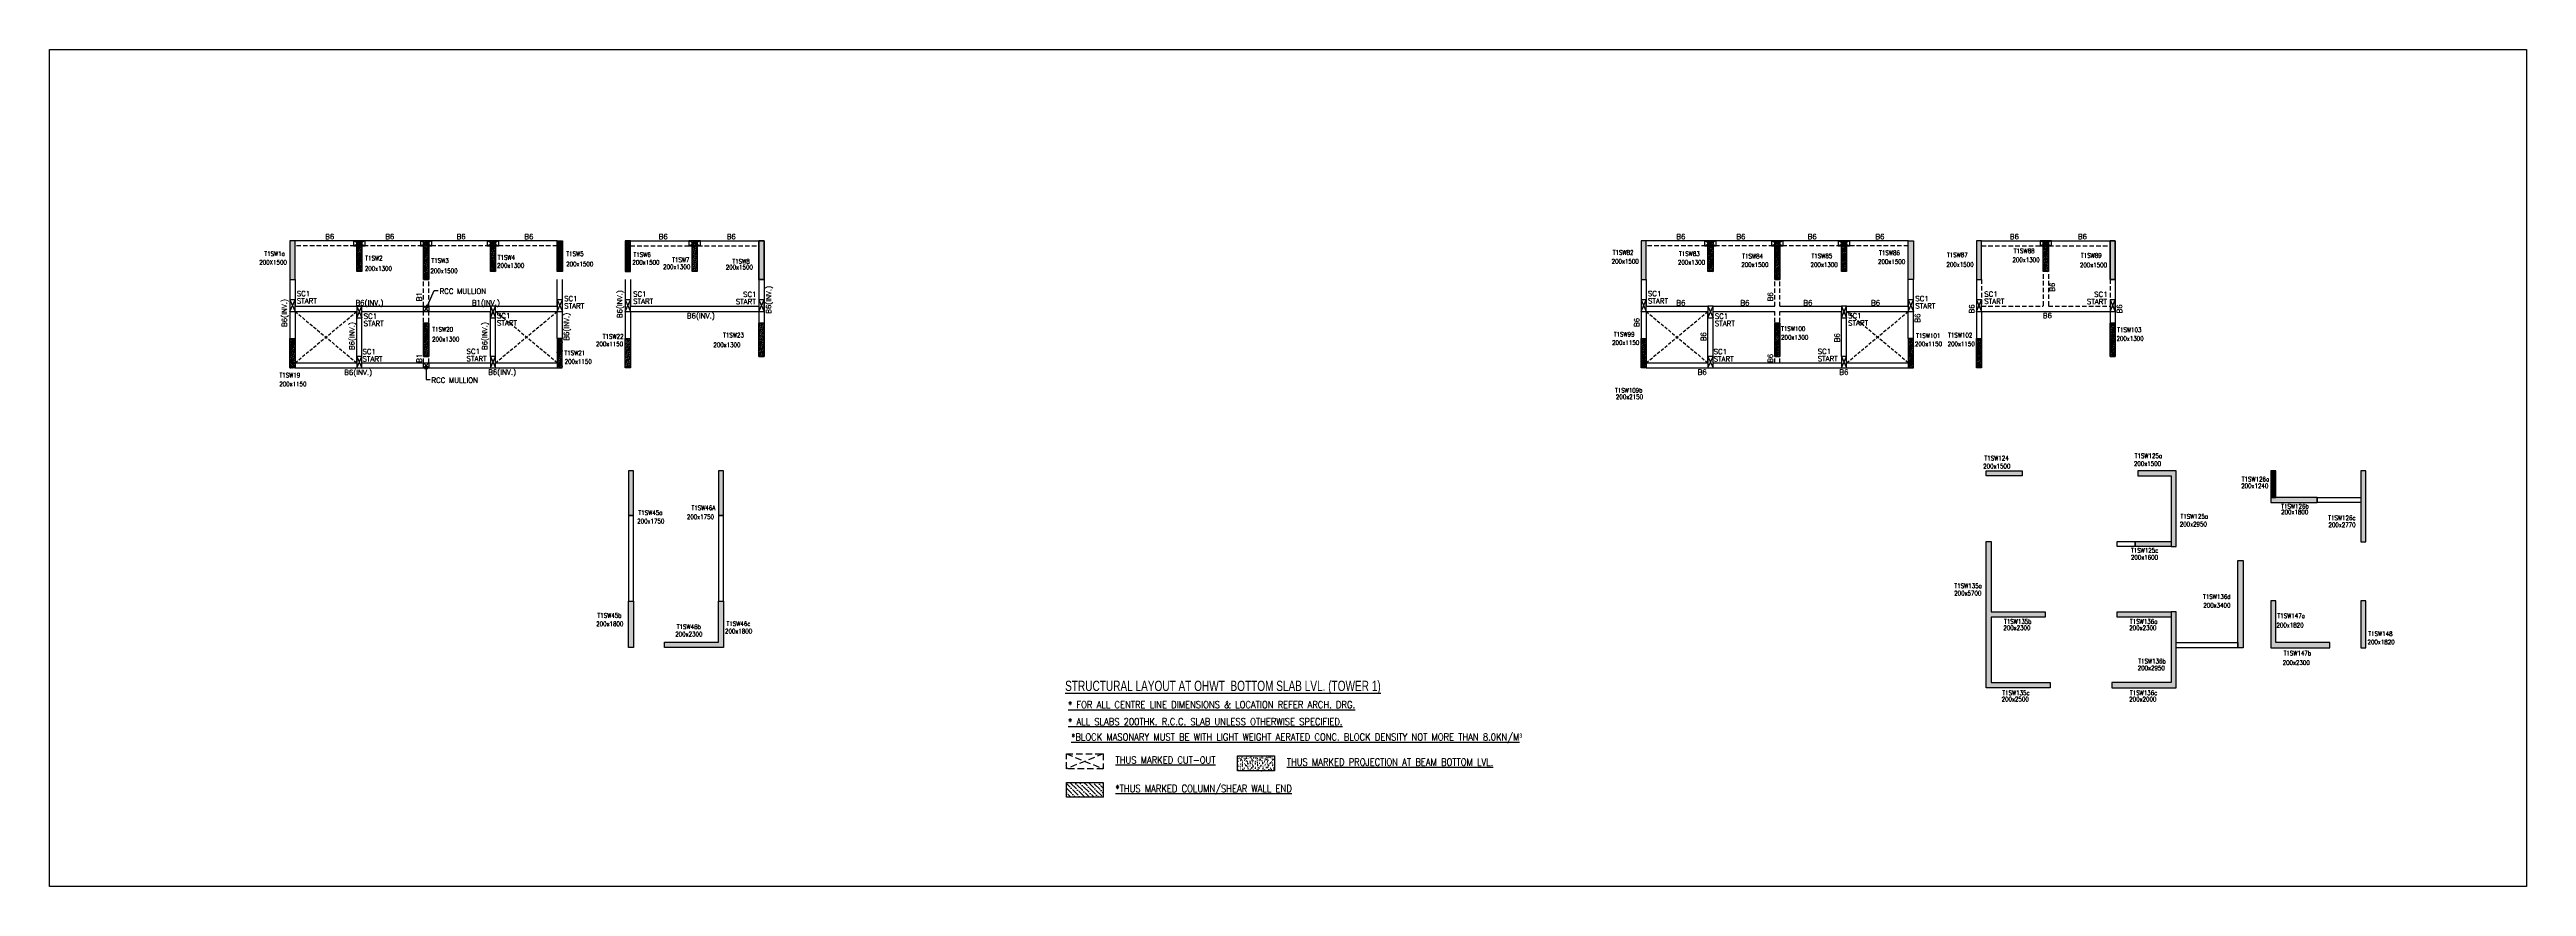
# Model space of a CAD drawing. Header units: millimetres. Extents: x 1078357 to 2594950, y -5122486 to -4636555.
# Drawn here: x 2391501 to 2487883, y -4669580 to -4636994 of the extents above; entities that cross this region are included whole.
import ezdxf

# ---------------------------------------------------------------- set-up
doc = ezdxf.new("R2010")
doc.units = ezdxf.units.MM
doc.header["$PDMODE"] = 35
for name, pattern in [('CENTER', [2, 1.25, -0.25, 0.25, -0.25]), ('CONTINOUS', [0]), ('HIDDEN', [0.375, 0.25, -0.125])]:
    doc.linetypes.add(name, pattern=pattern)
doc.layers.get('0').update_dxf_attribs({"lineweight": 0})
for name, color, linetype, lineweight in [('Boundary', 40, 'Continuous', 30), ('COL. NO.', 30, 'Continuous', 25), ('COL. SIZE', 7, 'Continuous', 25), ('HATCH', 8, 'Continuous', 30), ('Origin', 40, 'Continuous', 30)]:
    doc.layers.add(name, color=color, linetype=linetype, lineweight=lineweight)
for name, color, linetype in [('NON STR. RCC WALL', 6, 'Continuous'), ('S TEXT', 7, 'Continuous'), ('S-BEAM', 3, 'HIDDEN'), ('S-BEAM NO.', 6, 'Continuous'), ('S-COLUM_STOP', 12, 'Continuous'), ('S-COLUMN', 1, 'Continuous'), ('S-CUTOUT', 8, 'HIDDEN'), ('S-LEDDER', 2, 'Continuous'), ('S-LEGEND', 7, 'Continuous'), ('S.STUB COL', 6, 'Continuous')]:
    doc.layers.add(name, color=color, linetype=linetype)
doc.styles.add('Roman', font='romans')
doc.styles.add('ROMANS', font='romans.shx', dxfattribs={"width": 0.85})
doc.styles.add('SANSSERIF', font='sas_____.pfb')
doc.dimstyles.new('HARESH', dxfattribs={"dimtxt": 150, "dimasz": 75, "dimexe": 0, "dimexo": 0, "dimgap": 25, "dimtad": 1, "dimdec": 0, "dimdsep": 46, "dimtxsty": 'Roman', "dimblk": 'OBLIQUE', "dimcen": 225, "dimdle": 25, "dimclrd": 2, "dimclre": 2, "dimclrt": 7, "dimadec": 8, "dimazin": 1, "dimtfac": 1, "dimtdec": 0, "dimtmove": 0, "dimatfit": 0, "dimfxl": 1, "dimlwd": -1, "dimlwe": -1, "dimarcsym": 0})
pattern_1 = [(45, (3393010.073, -9391397.186), (25.25697034, 92.60889125), [119.0625, -23.8125, 0, -23.8125])]
pattern_2 = [(45, (3393010.073, -9391397.186), (25.25697034, 92.60889125), [119.0625, -23.8125, 0, -23.8125])]
pattern_3 = [(45, (3337248.4675, -9353565.6172), (-2.2450640303, 2.2450640303), [])]
pattern_4 = [(45, (3356457.06, -9360467.43), (25.25697034, 92.60889125), [119.0625, -23.8125, 0, -23.8125])]

# ---------------------------------------------------------------- blocks, each defined once
blk = doc.blocks.new('_Oblique')
at = {"color": 0, "linetype": 'ByBlock', "lineweight": -2}
blk.add_line((-0.5, -0.5), (0.5, 0.5), dxfattribs=at)

msp = doc.modelspace()

# ---------------------------------------------------------------- hatches: boundary and pattern name
at = {"ltscale": 700}
h = msp.add_hatch(dxfattribs=at)
h.set_pattern_fill('ANSI36', color=8, scale=15)
h.set_pattern_definition(pattern_4)
h.paths.add_polyline_path([(2416504.7, -4645642.7), (2416704.7, -4645642.7), (2416704.7, -4644442.6), (2416504.7, -4644442.6)])
at = {"linetype": 'CENTER', "ltscale": 700}
h = msp.add_hatch(dxfattribs=at)
h.set_pattern_fill('ANSI31', color=8)
h.set_pattern_definition(pattern_3)
h.paths.add_polyline_path([(2406254.6, -4648942.6), (2406054.6, -4648942.6), (2406054.6, -4647642.6), (2406254.6, -4647642.6)])
h.paths.add_polyline_path([(2406054.6, -4648942.6), (2406254.6, -4648942.6), (2406254.6, -4647642.6), (2406054.6, -4647642.6)], flags=16)
at = {"ltscale": 700}
h = msp.add_hatch(dxfattribs=at)
h.set_pattern_fill('ANSI36', color=8, scale=15)
h.set_pattern_definition(pattern_4)
h.paths.add_polyline_path([(2414104.6, -4649392.6), (2413904.6, -4649392.6), (2413904.6, -4648242.7), (2414104.6, -4648242.7)])
h = msp.add_hatch(dxfattribs=at)
h.set_pattern_fill('ANSI36', color=8, scale=15)
h.set_pattern_definition(pattern_4)
h.paths.add_polyline_path([(2419104.6, -4648942.6), (2419304.6, -4648942.6), (2419304.6, -4647642.6), (2419104.6, -4647642.6)])
h = msp.add_hatch(dxfattribs=at)
h.set_pattern_fill('ANSI36', color=8, scale=15)
h.set_pattern_definition(pattern_4)
h.paths.add_polyline_path([(2419304.6, -4648942.6), (2419104.6, -4648942.6), (2419104.6, -4647642.6), (2419304.6, -4647642.6)])
at = {"linetype": 'CENTER', "ltscale": 700}
h = msp.add_hatch(dxfattribs=at)
h.set_pattern_fill('ANSI31', color=8)
h.set_pattern_definition(pattern_3)
h.paths.add_polyline_path([(2471879.6, -4648942.6), (2471679.6, -4648942.6), (2471679.6, -4647642.6), (2471879.6, -4647642.6)])
h.paths.add_polyline_path([(2471679.6, -4648942.6), (2471879.6, -4648942.6), (2471879.6, -4647642.6), (2471679.6, -4647642.6)], flags=16)
at = {"layer": 'HATCH'}
h = msp.add_hatch(dxfattribs=at)
h.set_pattern_fill('AR-SAND', color=8, scale=3, angle=90)
h.set_pattern_definition([(127.5, (1691298.86, -27698.6), (-146.8239712, -4.800094), [0, -115.824, 0, -129.54, 0, -123.825]), (97.5, (1691298.86, -27698.6), (-215.04753, 134.856985), [0, -62.484, 0, -104.394, 0, -40.005]), (57.5, (1691298.86, -27792.33), (-0.4311554, 237.297711), [0, -38.1, 0, -137.16, 0, -179.07]), (47.5, (1691298.86, -27792.33), (-66.878797, 229.066936), [0, -19.05, 0, -89.916, 0, -102.87])])
h.paths.add_polyline_path([(2437732.6, -4664497), (2439168.2, -4664497), (2439168.2, -4665078.3), (2437732.6, -4665078.3)])
at = {"layer": 'S-COLUM_STOP', "ltscale": 700}
h = msp.add_hatch(dxfattribs=at)
h.set_pattern_fill('ANSI36', color=256, scale=15)
h.set_pattern_definition([(45, (3393010.073, -9391397.186), (25.25697034, 92.60889125), [119.0625, -23.8125, 0, -23.8125])])
h.paths.add_polyline_path([(2403454.7, -4644442.6), (2403454.7, -4645642.7), (2403654.7, -4645642.7), (2403654.7, -4644442.6)])
h = msp.add_hatch(dxfattribs=at)
h.set_pattern_fill('ANSI36', color=256, scale=15)
h.set_pattern_definition([(45, (3356457.06, -9360467.43), (25.25697034, 92.60889125), [119.0625, -23.8125, 0, -23.8125])])
h.paths.add_polyline_path([(2406254.7, -4644442.6), (2406054.7, -4644442.6), (2406054.7, -4645942.6), (2406254.7, -4645942.6)])
h = msp.add_hatch(dxfattribs=at)
h.set_pattern_fill('ANSI36', color=256, scale=15)
h.set_pattern_definition(pattern_4)
h.paths.add_polyline_path([(2408654.6, -4644442.6), (2408654.6, -4645642.7), (2408854.6, -4645642.7), (2408854.6, -4644442.6)])
h = msp.add_hatch(dxfattribs=at)
h.set_pattern_fill('ANSI36', color=256, scale=15)
h.set_pattern_definition(pattern_2)
h.paths.add_polyline_path([(2456029.7, -4645642.7), (2456229.7, -4645642.7), (2456229.7, -4644442.7), (2456029.7, -4644442.7)])
h = msp.add_hatch(dxfattribs=at)
h.set_pattern_fill('ANSI36', color=256, scale=15)
h.set_pattern_definition(pattern_2)
h.paths.add_polyline_path([(2458829.7, -4644442.7), (2458629.7, -4644442.7), (2458629.7, -4645942.6), (2458829.7, -4645942.6)])
h = msp.add_hatch(dxfattribs=at)
h.set_pattern_fill('ANSI36', color=256, scale=15)
h.set_pattern_definition(pattern_2)
h.paths.add_polyline_path([(2461229.7, -4645642.7), (2461429.7, -4645642.7), (2461429.7, -4644442.7), (2461229.7, -4644442.7)])
h = msp.add_hatch(dxfattribs=at)
h.set_pattern_fill('ANSI36', color=256, scale=15)
h.set_pattern_definition([(45, (3393010.073, -9391397.186), (25.25697034, 92.60889125), [119.0625, -23.8125, 0, -23.8125])])
h.paths.add_polyline_path([(2469079.7, -4645642.7), (2469279.7, -4645642.7), (2469279.7, -4644442.7), (2469079.7, -4644442.7)])
h = msp.add_hatch(dxfattribs=at)
h.set_pattern_fill('ANSI36', color=256, scale=15)
h.set_pattern_definition(pattern_2)
h.paths.add_polyline_path([(2401054.6, -4649392.6), (2400854.6, -4649392.6), (2400854.6, -4648242.6), (2401054.6, -4648242.6)])
h = msp.add_hatch(dxfattribs=at)
h.set_pattern_fill('ANSI36', color=256, scale=15)
h.set_pattern_definition(pattern_2)
h.paths.add_polyline_path([(2406254.6, -4648942.6), (2406054.6, -4648942.6), (2406054.6, -4647642.6), (2406254.6, -4647642.6)])
h = msp.add_hatch(dxfattribs=at)
h.set_pattern_fill('ANSI36', color=256, scale=15)
h.set_pattern_definition(pattern_4)
h.paths.add_polyline_path([(2411254.6, -4649392.6), (2411454.6, -4649392.6), (2411454.6, -4648242.6), (2411254.6, -4648242.6)])
h = msp.add_hatch(dxfattribs=at)
h.set_pattern_fill('ANSI36', color=256, scale=15)
h.set_pattern_definition(pattern_1)
h.paths.add_polyline_path([(2453629.6, -4649392.7), (2453429.6, -4649392.7), (2453429.6, -4648242.6), (2453629.6, -4648242.6)])
h = msp.add_hatch(dxfattribs=at)
h.set_pattern_fill('ANSI36', color=256, scale=15)
h.set_pattern_definition(pattern_2)
h.paths.add_polyline_path([(2458829.6, -4648942.6), (2458629.6, -4648942.6), (2458629.6, -4647642.6), (2458829.6, -4647642.6)])
h = msp.add_hatch(dxfattribs=at)
h.set_pattern_fill('ANSI36', color=256, scale=15)
h.set_pattern_definition(pattern_1)
h.paths.add_polyline_path([(2463829.6, -4649392.7), (2464029.6, -4649392.7), (2464029.6, -4648242.7), (2463829.6, -4648242.7)])
h = msp.add_hatch(dxfattribs=at)
h.set_pattern_fill('ANSI36', color=256, scale=15)
h.set_pattern_definition(pattern_1)
h.paths.add_polyline_path([(2466679.6, -4649392.7), (2466479.6, -4649392.7), (2466479.6, -4648242.7), (2466679.6, -4648242.7)])
h = msp.add_hatch(dxfattribs=at)
h.set_pattern_fill('ANSI36', color=256, scale=15)
h.set_pattern_definition(pattern_1)
h.paths.add_polyline_path([(2471679.6, -4648942.6), (2471879.6, -4648942.6), (2471879.6, -4647642.6), (2471679.6, -4647642.6)])
at = {"layer": 'S-COLUMN', "lineweight": 25, "extrusion": (1.00316e-06, 1.91639e-11, 1)}
h = msp.add_hatch(color=1, dxfattribs=at)
h.dxf.hatch_style = 1
h.paths.add_polyline_path([(2401054.7, -4644442.6), (2400854.7, -4644442.6), (2400854.7, -4645942.6), (2401054.7, -4645942.6)])
at = {"layer": 'S-COLUMN', "lineweight": 25, "extrusion": (-1.00316e-06, 2.11765e-11, 1)}
h = msp.add_hatch(color=1, dxfattribs=at)
h.dxf.hatch_style = 1
h.paths.add_polyline_path([(2411254.7, -4644442.6), (2411454.7, -4644442.6), (2411454.7, -4645642.6), (2411254.7, -4645642.6)])
at = {"layer": 'S-COLUMN', "lineweight": 25, "extrusion": (1.00316e-06, 1.91639e-11, 1)}
h = msp.add_hatch(color=1, dxfattribs=at)
h.dxf.hatch_style = 1
h.paths.add_polyline_path([(2414104.7, -4644442.6), (2413904.7, -4644442.6), (2413904.7, -4645642.6), (2414104.7, -4645642.6)])
at = {"layer": 'S-COLUMN', "lineweight": 25, "extrusion": (-1.00316e-06, 2.11765e-11, 1)}
h = msp.add_hatch(color=1, dxfattribs=at)
h.dxf.hatch_style = 1
h.paths.add_polyline_path([(2419104.7, -4644442.6), (2419304.7, -4644442.6), (2419304.7, -4645942.6), (2419104.7, -4645942.6)])
at = {"layer": 'S-COLUMN', "lineweight": 25, "extrusion": (1.00316e-06, 1.91639e-11, 1)}
h = msp.add_hatch(color=1, dxfattribs=at)
h.dxf.hatch_style = 1
h.paths.add_polyline_path([(2453629.7, -4644442.7), (2453429.7, -4644442.7), (2453429.7, -4645942.6), (2453629.7, -4645942.6)])
at = {"layer": 'S-COLUMN', "lineweight": 25, "extrusion": (-1.00316e-06, 2.11765e-11, 1)}
h = msp.add_hatch(color=1, dxfattribs=at)
h.dxf.hatch_style = 1
h.paths.add_polyline_path([(2463829.7, -4644442.7), (2464029.7, -4644442.7), (2464029.7, -4645942.6), (2463829.7, -4645942.6)])
at = {"layer": 'S-COLUMN', "lineweight": 25, "extrusion": (1.00316e-06, 1.91639e-11, 1)}
h = msp.add_hatch(color=1, dxfattribs=at)
h.dxf.hatch_style = 1
h.paths.add_polyline_path([(2466679.7, -4644442.7), (2466479.7, -4644442.7), (2466479.7, -4645942.6), (2466679.7, -4645942.6)])
h = msp.add_hatch(color=1, dxfattribs=at)
h.dxf.hatch_style = 1
h.paths.add_polyline_path([(2471879.7, -4644442.7), (2471679.7, -4644442.7), (2471679.7, -4645942.6), (2471879.7, -4645942.6)])
at = {"layer": 'S-COLUMN', "lineweight": 25}
h = msp.add_hatch(color=1, dxfattribs=at)
h.dxf.hatch_style = 1
h.paths.add_polyline_path([(2414229.6, -4655142.6), (2414229.6, -4653392.6), (2414029.6, -4653392.6), (2414029.6, -4655142.6), (2414229.6, -4655142.6)], is_closed=False)
h = msp.add_hatch(color=1, dxfattribs=at)
h.dxf.hatch_style = 1
h.paths.add_polyline_path([(2417529.6, -4653392.7), (2417529.6, -4655142.6), (2417729.6, -4655142.6), (2417729.6, -4653392.7), (2417529.6, -4653392.7)], is_closed=False)
h = msp.add_hatch(color=1, dxfattribs=at)
h.dxf.hatch_style = 1
h.paths.add_polyline_path([(2468254.7, -4653392.7), (2468254.7, -4653592.7), (2466854.7, -4653592.7), (2466854.7, -4653392.7)])
h = msp.add_hatch(color=1, dxfattribs=at)
h.dxf.hatch_style = 1
h.paths.add_polyline_path([(2472754.7, -4653592.7), (2474054.7, -4653592.7), (2474054.7, -4656342.7), (2474254.6, -4656342.7), (2474254.7, -4653392.7), (2472754.7, -4653392.7)])
h = msp.add_hatch(color=1, dxfattribs=at)
h.dxf.hatch_style = 1
h.paths.add_polyline_path([(2478134.6, -4653392.7), (2477934.6, -4653392.7), (2477934.6, -4654432.7), (2478134.6, -4654432.7)])
h = msp.add_hatch(color=1, dxfattribs=at)
h.dxf.hatch_style = 1
h.paths.add_polyline_path([(2481634.7, -4653392.7), (2481434.7, -4653392.7), (2481434.7, -4656162.7), (2481634.7, -4656162.7)])
h = msp.add_hatch(color=1, dxfattribs=at)
h.dxf.hatch_style = 1
h.paths.add_polyline_path([(2477934.6, -4654632.7), (2479734.6, -4654632.7), (2479734.6, -4654432.7), (2477934.6, -4654432.7)])
h = msp.add_hatch(color=1, dxfattribs=at)
h.dxf.hatch_style = 1
h.paths.add_polyline_path([(2469154.7, -4658892.7), (2469154.7, -4659092.7), (2467054.6, -4659092.7), (2467054.6, -4661642.7), (2469354.7, -4661642.7), (2469354.7, -4661842.7), (2466854.6, -4661842.7), (2466854.6, -4656142.7), (2467054.6, -4656142.7), (2467054.6, -4658892.7)])
h = msp.add_hatch(color=1, dxfattribs=at)
h.dxf.hatch_style = 1
h.paths.add_polyline_path([(2474054.7, -4656142.7), (2474054.7, -4656342.7), (2472654.7, -4656342.7), (2472654.7, -4656142.7)])
h = msp.add_hatch(color=1, dxfattribs=at)
h.dxf.hatch_style = 1
h.paths.add_polyline_path([(2476654.7, -4656882.7), (2476654.7, -4660282.7), (2476854.6, -4660282.7), (2476854.6, -4656882.7)])
h = msp.add_hatch(color=1, dxfattribs=at)
h.dxf.hatch_style = 1
h.paths.add_polyline_path([(2414229.6, -4660272.6), (2414229.6, -4658472.6), (2414029.6, -4658472.6), (2414029.6, -4660272.6)])
h = msp.add_hatch(color=1, dxfattribs=at)
h.dxf.hatch_style = 1
h.paths.add_polyline_path([(2417729.6, -4660272.7), (2417729.6, -4658472.6), (2417529.6, -4658472.6), (2417529.6, -4660072.7), (2415429.6, -4660072.6), (2415429.6, -4660272.6)])
h = msp.add_hatch(color=1, dxfattribs=at)
h.dxf.hatch_style = 1
h.paths.add_polyline_path([(2471754.7, -4661842.7), (2474254.6, -4661842.7), (2474254.6, -4658892.7), (2474054.6, -4658892.6), (2474054.6, -4661642.7), (2471754.7, -4661642.7), (2471754.7, -4661842.7)], is_closed=False)
h = msp.add_hatch(color=1, dxfattribs=at)
h.dxf.hatch_style = 1
h.paths.add_polyline_path([(2471954.6, -4658892.6), (2474054.6, -4658892.6), (2474054.6, -4659092.6), (2471954.6, -4659092.6)])
h = msp.add_hatch(color=1, dxfattribs=at)
h.dxf.hatch_style = 1
h.paths.add_polyline_path([(2474054.6, -4658892.6), (2471954.6, -4658892.6), (2471954.6, -4659092.6), (2474054.6, -4659092.6)])
h = msp.add_hatch(color=1, dxfattribs=at)
h.dxf.hatch_style = 1
h.paths.add_polyline_path([(2477934.6, -4660282.7), (2480234.6, -4660282.7), (2480234.6, -4660082.7), (2478134.6, -4660082.7), (2478134.6, -4658462.7), (2477934.6, -4658462.7)])
h = msp.add_hatch(color=1, dxfattribs=at)
h.dxf.hatch_style = 1
h.paths.add_polyline_path([(2481634.7, -4658462.7), (2481434.7, -4658462.7), (2481434.7, -4660282.7), (2481634.7, -4660282.7)])
at = {"layer": 'S.STUB COL'}
h = msp.add_hatch(dxfattribs=at)
h.set_pattern_fill('ANSI36', color=8, scale=40, angle=90)
h.set_pattern_definition([(135, (1286384.62, 89355.76), (-246.9570433, 67.351921), [317.5, -63.5, 0, -63.5])])
h.paths.add_polyline_path([(2431068.7, -4665527.6), (2432504.2, -4665527.6), (2432504.2, -4666108.9), (2431068.7, -4666108.9)])

# ---------------------------------------------------------------- linework, layer by layer
at = {"layer": 'Boundary', "ltscale": 700, "elevation": 0}
msp.add_lwpolyline([(2391500.9, -4636994.1), (2487882.6, -4636994.1), (2487882.6, -4669580.4), (2391500.9, -4669580.4)], close=True, dxfattribs=at)
at = {"layer": 'NON STR. RCC WALL', "elevation": 0}
for points in [[(2414229.4, -4658472.6), (2414229.6, -4655142.6), (2414030.2, -4655142.6), (2414029.9, -4658472.6)], [(2417729.4, -4658472.6), (2417729.6, -4655142.6), (2417530.2, -4655142.6), (2417529.9, -4658472.6)], [(2481434.6, -4654432.7), (2481434.6, -4654632.7), (2479734.6, -4654632.7), (2479734.6, -4654432.7)], [(2472654.7, -4656142.7), (2472654.7, -4656342.7), (2471954.6, -4656342.7), (2471954.6, -4656142.7)], [(2476654.7, -4660082.7), (2476654.7, -4660282.7), (2474254.6, -4660282.7), (2474254.6, -4660082.7)]]:
    msp.add_lwpolyline(points, close=True, dxfattribs=at)
at = {"layer": 'Origin', "ltscale": 700}
msp.add_point((2474054.6, -4661642.7, 0), dxfattribs=at)
at = {"layer": 'S-BEAM', "linetype": 'CONTINOUS', "ltscale": 700}
for p, q in [((2411254.7, -4644442.6, 0), (2401054.7, -4644442.6, 0)), ((2414104.7, -4644442.6, 0), (2419104.7, -4644442.6, 0)), ((2463829.7, -4644442.6, 0), (2453629.7, -4644442.6, 0)), ((2466679.7, -4644442.7, 0), (2471679.7, -4644442.7, 0)), ((2400854.7, -4645942.6, 0), (2400854.7, -4648242.6, 0)), ((2401054.7, -4645942.6, 0), (2401054.7, -4646992.6, 0)), ((2411254.7, -4646992.6, 0), (2411254.7, -4645942.6, 0)), ((2411454.7, -4648242.6, 0), (2411454.7, -4645942.6, 0)), ((2413904.7, -4645942.6, 0), (2413904.7, -4648242.7, 0)), ((2414104.7, -4645942.6, 0), (2414104.7, -4646992.6, 0)), ((2419104.7, -4645942.6, 0), (2419104.7, -4646992.6, 0)), ((2419304.7, -4645942.6, 0), (2419304.7, -4647642.6, 0)), ((2453429.7, -4645942.7, 0), (2453429.7, -4648242.7, 0)), ((2453629.7, -4645942.7, 0), (2453629.7, -4646992.7, 0)), ((2463829.7, -4646992.7, 0), (2463829.7, -4645942.7, 0)), ((2464029.7, -4648242.7, 0), (2464029.7, -4645942.7, 0)), ((2466479.7, -4645942.7, 0), (2466479.7, -4648242.7, 0)), ((2471879.7, -4645942.7, 0), (2471879.7, -4647642.7, 0)), ((2401054.7, -4646992.6, 0), (2408654.7, -4646992.6, 0)), ((2401054.7, -4647192.6, 0), (2401054.7, -4648242.6, 0)), ((2401054.7, -4647192.6, 0), (2403454.7, -4647192.6, 0)), ((2403454.7, -4649192.6, 0), (2403454.7, -4647192.6, 0)), ((2403654.7, -4649192.6, 0), (2403654.7, -4647192.6, 0)), ((2403654.7, -4647192.6, 0), (2408654.7, -4647192.6, 0)), ((2408654.7, -4648942.5, 0), (2408654.7, -4647192.6, 0)), ((2408854.7, -4646992.6, 0), (2411254.7, -4646992.6, 0)), ((2408854.7, -4648942.5, 0), (2408854.7, -4647192.6, 0)), ((2408854.7, -4647192.6, 0), (2411254.7, -4647192.6, 0)), ((2411254.7, -4648242.6, 0), (2411254.7, -4647192.6, 0)), ((2414104.7, -4646992.6, 0), (2419104.7, -4646992.6, 0)), ((2414104.7, -4647192.6, 0), (2414104.7, -4648242.7, 0)), ((2414104.7, -4647192.6, 0), (2419104.7, -4647192.6, 0)), ((2419104.7, -4647192.6, 0), (2419104.7, -4647642.6, 0)), ((2453629.7, -4646992.7, 0), (2456029.7, -4646992.7, 0)), ((2453629.7, -4647192.7, 0), (2453629.7, -4648242.7, 0)), ((2453629.7, -4647192.7, 0), (2456029.7, -4647192.7, 0)), ((2456029.7, -4649192.6, 0), (2456029.7, -4647192.7, 0)), ((2456229.7, -4646992.7, 0), (2458629.7, -4646992.7, 0)), ((2456229.7, -4649192.6, 0), (2456229.7, -4647192.7, 0)), ((2456229.7, -4647192.7, 0), (2458629.7, -4647192.7, 0)), ((2458829.7, -4646992.7, 0), (2461229.7, -4646992.7, 0)), ((2458829.7, -4647192.7, 0), (2461229.7, -4647192.7, 0)), ((2461229.7, -4648942.6, 0), (2461229.7, -4647192.7, 0)), ((2461429.7, -4646992.7, 0), (2463829.7, -4646992.7, 0)), ((2461429.7, -4648942.6, 0), (2461429.7, -4647192.7, 0)), ((2461429.7, -4647192.7, 0), (2463829.7, -4647192.7, 0)), ((2463829.7, -4648242.7, 0), (2463829.7, -4647192.7, 0)), ((2466679.7, -4647192.7, 0), (2466679.7, -4648242.7, 0)), ((2466679.7, -4647192.7, 0), (2471679.7, -4647192.7, 0)), ((2471679.7, -4647192.7, 0), (2471679.7, -4647642.7, 0)), ((2401054.7, -4649192.6, 0), (2403454.7, -4649192.6, 0)), ((2401054.7, -4649392.6, 0), (2411254.7, -4649392.6, 0)), ((2403654.7, -4649192.6, 0), (2408654.7, -4649192.6, 0)), ((2408854.7, -4649192.6, 0), (2411254.7, -4649192.6, 0)), ((2453629.7, -4649192.6, 0), (2456029.7, -4649192.6, 0)), ((2453629.7, -4649392.6, 0), (2463829.7, -4649392.6, 0)), ((2456229.7, -4649192.6, 0), (2461229.7, -4649192.6, 0)), ((2461429.7, -4649192.6, 0), (2463829.7, -4649192.6, 0))]:
    msp.add_line(p, q, dxfattribs=at)
at = {"layer": 'S-BEAM', "linetype": 'HIDDEN', "ltscale": 700}
for p, q in [((2411254.7, -4644642.6, 0), (2401054.7, -4644642.6, 0)), ((2414104.7, -4644642.6, 0), (2419104.7, -4644642.6, 0)), ((2463829.7, -4644642.6, 0), (2453629.7, -4644642.6, 0)), ((2466679.7, -4644642.7, 0), (2471679.7, -4644642.7, 0)), ((2406054.7, -4646992.6, 0), (2406054.7, -4645942.6, 0)), ((2406254.7, -4646992.6, 0), (2406254.7, -4645942.6, 0)), ((2458629.7, -4646992.7, 0), (2458629.7, -4645942.7, 0)), ((2458829.7, -4646992.7, 0), (2458829.7, -4645942.7, 0)), ((2466679.7, -4645942.7, 0), (2466679.7, -4646992.7, 0)), ((2469079.7, -4645742.7, 0), (2469079.7, -4646992.7, 0)), ((2469279.7, -4645742.7, 0), (2469279.7, -4646992.7, 0)), ((2471679.7, -4645942.7, 0), (2471679.7, -4646992.7, 0)), ((2406054.7, -4649192.6, 0), (2406054.7, -4647192.6, 0)), ((2406254.7, -4649192.6, 0), (2406254.7, -4647192.6, 0)), ((2458629.7, -4649192.6, 0), (2458629.7, -4647192.7, 0)), ((2458829.7, -4649192.6, 0), (2458829.7, -4647192.7, 0)), ((2466679.7, -4646992.7, 0), (2469079.7, -4646992.7, 0)), ((2469279.7, -4646992.7, 0), (2471679.7, -4646992.7, 0))]:
    msp.add_line(p, q, dxfattribs=at)
at = {"layer": 'S-COLUM_STOP', "lineweight": 25, "elevation": 0}
for points in [[(2403454.7, -4644442.6), (2403654.7, -4644442.6), (2403654.7, -4645642.7), (2403454.7, -4645642.7)], [(2408654.6, -4644442.6), (2408854.6, -4644442.6), (2408854.6, -4645642.7), (2408654.6, -4645642.7)], [(2416504.7, -4644442.6), (2416704.7, -4644442.6), (2416704.7, -4645642.7), (2416504.7, -4645642.7)], [(2456029.7, -4644442.7), (2456229.7, -4644442.7), (2456229.7, -4645642.7), (2456029.7, -4645642.7)], [(2461229.7, -4644442.7), (2461429.7, -4644442.7), (2461429.7, -4645642.7), (2461229.7, -4645642.7)], [(2469079.7, -4644442.7), (2469279.7, -4644442.7), (2469279.7, -4645642.7), (2469079.7, -4645642.7)]]:
    msp.add_lwpolyline(points, close=True, dxfattribs=at)
at = {"layer": 'S-COLUM_STOP', "lineweight": 25, "extrusion": (1.00316e-06, 1.91639e-11, 1)}
for points, elevation in [([(2406254.7, -4644442.6), (2406054.7, -4644442.6), (2406054.7, -4645942.6), (2406254.7, -4645942.6)], 2.4), ([(2458829.7, -4644442.7), (2458629.7, -4644442.7), (2458629.7, -4645942.6), (2458829.7, -4645942.6)], 2.5), ([(2401054.6, -4649392.6), (2400854.6, -4649392.6), (2400854.6, -4648242.6), (2401054.6, -4648242.6)], 2.4), ([(2406254.6, -4648942.6), (2406054.6, -4648942.6), (2406054.6, -4647642.6), (2406254.6, -4647642.6)], 2.4), ([(2414104.6, -4649392.6), (2413904.6, -4649392.6), (2413904.6, -4648242.7), (2414104.6, -4648242.7)], 2.4), ([(2419304.6, -4648942.6), (2419104.6, -4648942.6), (2419104.6, -4647642.6), (2419304.6, -4647642.6)], 2.4), ([(2453629.6, -4649392.7), (2453429.6, -4649392.7), (2453429.6, -4648242.6), (2453629.6, -4648242.6)], 2.5), ([(2458829.6, -4648942.6), (2458629.6, -4648942.6), (2458629.6, -4647642.6), (2458829.6, -4647642.6)], 2.5), ([(2466679.6, -4649392.7), (2466479.6, -4649392.7), (2466479.6, -4648242.7), (2466679.6, -4648242.7)], 2.5), ([(2471879.6, -4648942.6), (2471679.6, -4648942.6), (2471679.6, -4647642.6), (2471879.6, -4647642.6)], 2.5)]:
    msp.add_lwpolyline(points, close=True, dxfattribs=dict(at, elevation=elevation))
at = {"layer": 'S-COLUM_STOP', "lineweight": 25, "extrusion": (-1.00316e-06, 2.11765e-11, 1), "elevation": -2.4}
msp.add_lwpolyline([(2406054.7, -4645942.6), (2406054.7, -4644442.6), (2406254.7, -4644442.6), (2406254.7, -4645942.6)], dxfattribs=at)
at = {"layer": 'S-COLUM_STOP', "lineweight": 25, "extrusion": (-1.00316e-06, 2.11765e-11, 1)}
for points, elevation in [([(2458629.7, -4644442.7), (2458829.7, -4644442.7), (2458829.7, -4645942.6), (2458629.7, -4645942.6)], -2.5), ([(2406054.6, -4648942.6), (2406254.6, -4648942.6), (2406254.6, -4647642.6), (2406054.6, -4647642.6)], -2.4), ([(2411254.6, -4649392.6), (2411454.6, -4649392.6), (2411454.6, -4648242.6), (2411254.6, -4648242.6)], -2.4), ([(2419104.6, -4648942.6), (2419304.6, -4648942.6), (2419304.6, -4647642.6), (2419104.6, -4647642.6)], -2.4), ([(2458629.6, -4648942.6), (2458829.6, -4648942.6), (2458829.6, -4647642.6), (2458629.6, -4647642.6)], -2.5), ([(2463829.6, -4649392.7), (2464029.6, -4649392.7), (2464029.6, -4648242.7), (2463829.6, -4648242.7)], -2.5), ([(2471679.6, -4648942.6), (2471879.6, -4648942.6), (2471879.6, -4647642.6), (2471679.6, -4647642.6)], -2.5)]:
    msp.add_lwpolyline(points, close=True, dxfattribs=dict(at, elevation=elevation))
at = {"layer": 'S-COLUMN', "color": 1, "lineweight": 25}
for p, q in [((2414029.6, -4655142.6, 0), (2414229.6, -4655142.6, 0)), ((2479734.6, -4654432.7, 0), (2479734.6, -4654632.7, 0))]:
    msp.add_line(p, q, dxfattribs=at)
at = {"layer": 'S-COLUMN', "color": 1, "lineweight": 25, "extrusion": (1.00316e-06, 1.91639e-11, 1)}
for points, elevation in [([(2401054.7, -4644442.6), (2400854.7, -4644442.6), (2400854.7, -4645942.6), (2401054.7, -4645942.6)], 2.4), ([(2414104.7, -4644442.6), (2413904.7, -4644442.6), (2413904.7, -4645642.6), (2414104.7, -4645642.6)], 2.4), ([(2419304.7, -4644442.6), (2419104.7, -4644442.6), (2419104.7, -4645942.6), (2419304.7, -4645942.6)], 2.4), ([(2453629.7, -4644442.7), (2453429.7, -4644442.7), (2453429.7, -4645942.6), (2453629.7, -4645942.6)], 2.5), ([(2466679.7, -4644442.7), (2466479.7, -4644442.7), (2466479.7, -4645942.6), (2466679.7, -4645942.6)], 2.5), ([(2471879.7, -4644442.7), (2471679.7, -4644442.7), (2471679.7, -4645942.6), (2471879.7, -4645942.6)], 2.5)]:
    msp.add_lwpolyline(points, close=True, dxfattribs=dict(at, elevation=elevation))
at = {"layer": 'S-COLUMN', "color": 1, "lineweight": 25, "extrusion": (-1.00316e-06, 2.11765e-11, 1)}
for points, elevation in [([(2411254.7, -4644442.6), (2411454.7, -4644442.6), (2411454.7, -4645642.6), (2411254.7, -4645642.6)], -2.4), ([(2419104.7, -4644442.6), (2419304.7, -4644442.6), (2419304.7, -4645942.6), (2419104.7, -4645942.6)], -2.4), ([(2463829.7, -4644442.7), (2464029.7, -4644442.7), (2464029.7, -4645942.6), (2463829.7, -4645942.6)], -2.5), ([(2471679.7, -4644442.7), (2471879.7, -4644442.7), (2471879.7, -4645942.6), (2471679.7, -4645942.6)], -2.5)]:
    msp.add_lwpolyline(points, close=True, dxfattribs=dict(at, elevation=elevation))
at = {"layer": 'S-COLUMN', "color": 1, "lineweight": 25, "elevation": 0}
for points in [[(2414229.6, -4655142.6), (2414229.6, -4653392.6), (2414029.6, -4653392.6), (2414029.6, -4655142.6)], [(2468254.7, -4653392.7), (2468254.7, -4653592.7), (2466854.7, -4653592.7), (2466854.7, -4653392.7)], [(2478134.6, -4653392.7), (2477934.6, -4653392.7), (2477934.6, -4654432.7), (2478134.6, -4654432.7)], [(2481634.7, -4653392.7), (2481434.7, -4653392.7), (2481434.6, -4656162.7), (2481634.6, -4656162.7)], [(2477934.6, -4654632.7), (2479734.6, -4654632.7), (2479734.6, -4654432.7), (2477934.6, -4654432.7)], [(2469154.7, -4658892.7), (2469154.7, -4659092.7), (2467054.6, -4659092.7), (2467054.6, -4661642.7), (2469354.7, -4661642.7), (2469354.7, -4661842.7), (2466854.6, -4661842.7), (2466854.6, -4656142.7), (2467054.6, -4656142.7), (2467054.6, -4658892.7)], [(2474054.7, -4656142.7), (2474054.7, -4656342.7), (2472654.7, -4656342.7), (2472654.7, -4656142.7)], [(2476654.7, -4656882.7), (2476854.6, -4656882.7), (2476854.6, -4660282.7), (2476654.7, -4660282.7)], [(2471954.6, -4658892.6), (2474054.6, -4658892.6), (2474054.6, -4659092.6), (2471954.6, -4659092.6)], [(2477934.6, -4660282.7), (2480234.6, -4660282.7), (2480234.6, -4660082.7), (2478134.6, -4660082.7), (2478134.6, -4658462.7), (2477934.6, -4658462.7)], [(2481634.7, -4658462.7), (2481434.7, -4658462.7), (2481434.7, -4660282.7), (2481634.7, -4660282.7)]]:
    msp.add_lwpolyline(points, close=True, dxfattribs=at)
for points in [[(2417529.6, -4653392.7), (2417529.6, -4655142.6), (2417729.6, -4655142.6), (2417729.6, -4653392.7), (2417529.6, -4653392.7)], [(2472754.7, -4653592.7), (2474054.7, -4653592.7), (2474054.7, -4656342.7), (2474254.6, -4656342.7), (2474254.7, -4653392.7), (2472754.7, -4653392.7), (2472754.7, -4653592.7)], [(2414229.6, -4658472.6), (2414229.6, -4660272.6), (2414029.6, -4660272.6), (2414029.6, -4658472.6), (2414229.6, -4658472.6)], [(2417729.6, -4658472.6), (2417729.6, -4660272.7), (2415429.6, -4660272.6), (2415429.6, -4660072.6), (2417529.6, -4660072.7), (2417529.6, -4658472.6), (2417729.6, -4658472.6)], [(2471754.7, -4661842.7), (2474254.6, -4661842.7), (2474254.6, -4658892.7), (2474054.6, -4658892.6), (2474054.6, -4661642.7), (2471754.7, -4661642.7), (2471754.7, -4661842.7)]]:
    msp.add_lwpolyline(points, dxfattribs=at)
at = {"layer": 'S-CUTOUT', "ltscale": 500}
for p, q in [((2401054.7, -4649192.6, 0), (2403454.7, -4647192.6, 0)), ((2401054.7, -4647192.6, 0), (2403454.7, -4649192.6, 0)), ((2408854.7, -4649192.6, 0), (2411254.7, -4647192.6, 0)), ((2411254.7, -4649192.6, 0), (2408854.7, -4647192.6, 0)), ((2453629.7, -4649192.6, 0), (2456029.7, -4647192.7, 0)), ((2453629.7, -4647192.7, 0), (2456029.7, -4649192.6, 0)), ((2461429.7, -4649192.6, 0), (2463829.7, -4647192.7, 0)), ((2463829.7, -4649192.6, 0), (2461429.7, -4647192.7, 0))]:
    msp.add_line(p, q, dxfattribs=at)
at = {"layer": 'S-CUTOUT', "ltscale": 1000}
for p, q in [((2431068.7, -4664414.1, 0.2), (2432504.2, -4664995.4, 0.2)), ((2432504.2, -4664414.1, 0.2), (2431068.7, -4664995.4, 0.2))]:
    msp.add_line(p, q, dxfattribs=at)
at = {"layer": 'S-CUTOUT', "ltscale": 1000, "elevation": 0.2}
msp.add_lwpolyline([(2431068.7, -4664414.1), (2432504.2, -4664414.1), (2432504.2, -4664995.4), (2431068.7, -4664995.4)], close=True, dxfattribs=at)
at = {"layer": 'S-LEGEND', "color": 1, "linetype": 'Continuous', "elevation": 0.2}
for points in [[(2437732.6, -4664497), (2439168.2, -4664497), (2439168.2, -4665078.3), (2437732.6, -4665078.3)], [(2431068.7, -4665527.6), (2432504.2, -4665527.6), (2432504.2, -4666108.9), (2431068.7, -4666108.9)]]:
    msp.add_lwpolyline(points, close=True, dxfattribs=at)
at = {"layer": 'S.STUB COL', "linetype": 'CENTER', "ltscale": 700}
for p, q in [((2403329.7, -4644442.6, 0), (2403779.7, -4644642.6, 0)), ((2403779.7, -4644442.6, 0), (2403329.7, -4644642.6, 0)), ((2405929.7, -4644442.6, 0), (2406379.7, -4644642.6, 0)), ((2406379.7, -4644442.6, 0), (2405929.7, -4644642.6, 0)), ((2408529.6, -4644442.6, 0), (2408979.6, -4644642.6, 0)), ((2408979.6, -4644442.6, 0), (2408529.6, -4644642.6, 0)), ((2416379.7, -4644442.6, 0), (2416829.7, -4644642.6, 0)), ((2416829.7, -4644442.6, 0), (2416379.7, -4644642.6, 0)), ((2455904.7, -4644442.7, 0), (2456354.7, -4644642.7, 0)), ((2456354.7, -4644442.7, 0), (2455904.7, -4644642.7, 0)), ((2458504.7, -4644442.7, 0), (2458954.7, -4644642.7, 0)), ((2458954.7, -4644442.7, 0), (2458504.7, -4644642.7, 0)), ((2461104.7, -4644442.7, 0), (2461554.7, -4644642.7, 0)), ((2461554.7, -4644442.7, 0), (2461104.7, -4644642.7, 0)), ((2468954.7, -4644442.7, 0), (2469404.7, -4644642.7, 0)), ((2469404.7, -4644442.7, 0), (2468954.7, -4644642.7, 0)), ((2400854.7, -4647192.6, 0), (2401054.7, -4646742.6, 0)), ((2400854.7, -4646742.6, 0), (2401054.7, -4647192.6, 0)), ((2403454.6, -4647442.6, 0), (2403654.6, -4646992.6, 0)), ((2403454.6, -4646992.6, 0), (2403654.6, -4647442.6, 0)), ((2406054.7, -4647192.6, 0), (2406254.7, -4646992.6, 0)), ((2406054.7, -4646992.6, 0), (2406254.7, -4647192.6, 0)), ((2408654.6, -4647442.6, 0), (2408854.6, -4646992.6, 0)), ((2408654.6, -4646992.6, 0), (2408854.6, -4647442.6, 0)), ((2411254.7, -4647192.6, 0), (2411454.7, -4646742.6, 0)), ((2411254.7, -4646742.6, 0), (2411454.7, -4647192.6, 0)), ((2413904.7, -4647192.6, 0), (2414104.7, -4646742.6, 0)), ((2413904.7, -4646742.6, 0), (2414104.7, -4647192.6, 0)), ((2419104.7, -4647192.6, 0), (2419304.7, -4646742.6, 0)), ((2419104.7, -4646742.6, 0), (2419304.7, -4647192.6, 0)), ((2453429.7, -4647192.7, 0), (2453629.7, -4646742.7, 0)), ((2453429.7, -4646742.7, 0), (2453629.7, -4647192.7, 0)), ((2456029.7, -4647442.7, 0), (2456229.7, -4646992.7, 0)), ((2456029.7, -4646992.7, 0), (2456229.7, -4647442.7, 0)), ((2461229.7, -4647442.7, 0), (2461429.7, -4646992.7, 0)), ((2461229.7, -4646992.7, 0), (2461429.7, -4647442.7, 0)), ((2463829.7, -4647192.7, 0), (2464029.7, -4646742.7, 0)), ((2463829.7, -4646742.7, 0), (2464029.7, -4647192.7, 0)), ((2466479.7, -4647192.6, 0), (2466679.7, -4646742.6, 0)), ((2466479.7, -4646742.6, 0), (2466679.7, -4647192.6, 0)), ((2471679.7, -4647192.6, 0), (2471879.7, -4646742.6, 0)), ((2471679.7, -4646742.6, 0), (2471879.7, -4647192.6, 0)), ((2403454.6, -4649392.5, 0), (2403654.6, -4648942.5, 0)), ((2403454.6, -4648942.5, 0), (2403654.6, -4649392.5, 0)), ((2406054.7, -4649392.6, 0), (2406254.7, -4649192.6, 0)), ((2406054.7, -4649192.6, 0), (2406254.7, -4649392.6, 0)), ((2408654.6, -4649392.5, 0), (2408854.6, -4648942.5, 0)), ((2408654.6, -4648942.5, 0), (2408854.6, -4649392.5, 0)), ((2456029.7, -4649392.6, 0), (2456229.7, -4648942.6, 0)), ((2456029.7, -4648942.6, 0), (2456229.7, -4649392.6, 0)), ((2461229.7, -4649392.6, 0), (2461429.7, -4648942.6, 0)), ((2461229.7, -4648942.6, 0), (2461429.7, -4649392.6, 0))]:
    msp.add_line(p, q, dxfattribs=at)
at = {"layer": 'S.STUB COL', "ltscale": 700, "elevation": 0}
for points in [[(2403329.7, -4644442.6), (2403329.7, -4644642.6), (2403779.7, -4644642.6), (2403779.7, -4644442.6)], [(2405929.7, -4644442.6), (2405929.7, -4644642.6), (2406379.7, -4644642.6), (2406379.7, -4644442.6)], [(2408529.6, -4644442.6), (2408529.6, -4644642.6), (2408979.6, -4644642.6), (2408979.6, -4644442.6)], [(2416379.7, -4644442.6), (2416379.7, -4644642.6), (2416829.7, -4644642.6), (2416829.7, -4644442.6)], [(2455904.7, -4644442.7), (2455904.7, -4644642.7), (2456354.7, -4644642.7), (2456354.7, -4644442.7)], [(2458504.7, -4644442.7), (2458504.7, -4644642.7), (2458954.7, -4644642.7), (2458954.7, -4644442.7)], [(2461104.7, -4644442.7), (2461104.7, -4644642.7), (2461554.7, -4644642.7), (2461554.7, -4644442.7)], [(2468954.7, -4644442.7), (2468954.7, -4644642.7), (2469404.7, -4644642.7), (2469404.7, -4644442.7)], [(2400854.7, -4647192.6), (2401054.7, -4647192.6), (2401054.7, -4646742.6), (2400854.7, -4646742.6)], [(2403454.6, -4647442.6), (2403654.6, -4647442.6), (2403654.6, -4646992.6), (2403454.6, -4646992.6)], [(2406054.7, -4646992.6), (2406254.7, -4646992.6), (2406254.7, -4647192.6), (2406054.7, -4647192.6)], [(2408654.6, -4647442.6), (2408854.6, -4647442.6), (2408854.6, -4646992.6), (2408654.6, -4646992.6)], [(2411254.7, -4647192.6), (2411454.7, -4647192.6), (2411454.7, -4646742.6), (2411254.7, -4646742.6)], [(2413904.7, -4647192.6), (2414104.7, -4647192.6), (2414104.7, -4646742.6), (2413904.7, -4646742.6)], [(2419104.7, -4647192.6), (2419304.7, -4647192.6), (2419304.7, -4646742.6), (2419104.7, -4646742.6)], [(2453429.7, -4647192.7), (2453629.7, -4647192.7), (2453629.7, -4646742.7), (2453429.7, -4646742.7)], [(2456029.7, -4647442.7), (2456229.7, -4647442.7), (2456229.7, -4646992.7), (2456029.7, -4646992.7)], [(2461229.7, -4647442.7), (2461429.7, -4647442.7), (2461429.7, -4646992.7), (2461229.7, -4646992.7)], [(2463829.7, -4647192.7), (2464029.7, -4647192.7), (2464029.7, -4646742.7), (2463829.7, -4646742.7)], [(2466479.7, -4647192.6), (2466679.7, -4647192.6), (2466679.7, -4646742.6), (2466479.7, -4646742.6)], [(2471679.7, -4647192.6), (2471879.7, -4647192.6), (2471879.7, -4646742.6), (2471679.7, -4646742.6)], [(2403454.6, -4649392.5), (2403654.6, -4649392.5), (2403654.6, -4648942.5), (2403454.6, -4648942.5)], [(2406054.7, -4649192.6), (2406254.7, -4649192.6), (2406254.7, -4649392.6), (2406054.7, -4649392.6)], [(2408654.6, -4649392.5), (2408854.6, -4649392.5), (2408854.6, -4648942.5), (2408654.6, -4648942.5)], [(2456029.7, -4649392.6), (2456229.7, -4649392.6), (2456229.7, -4648942.6), (2456029.7, -4648942.6)], [(2461229.7, -4649392.6), (2461429.7, -4649392.6), (2461429.7, -4648942.6), (2461229.7, -4648942.6)]]:
    msp.add_lwpolyline(points, close=True, dxfattribs=at)

# ---------------------------------------------------------------- texts
at = {"layer": 'COL. NO.', "linetype": 'Continuous', "style": 'ROMANS', "width": 0.85}
for s, p in [('T1SW1a', (2399859.5, -4645033.2, -320.4)), ('T1SW2', (2403786.3, -4645204.9, -320.4)), ('T1SW3', (2406361.1, -4645300, -320.4)), ('T1SW4', (2408941.5, -4645178.3, -320.4)), ('T1SW5', (2411609.2, -4645033.8, -320.4)), ('T1SW6', (2414224.8, -4645068.3, -320.4)), ('T1SW7', (2415729.1, -4645267.2, -320.4)), ('T1SW8', (2418073.3, -4645329.2, -320.4)), ('T1SW82', (2452328.4, -4644987.5, -320.4)), ('T1SW83', (2454905.9, -4645030.2, -320.4)), ('T1SW84', (2457367.6, -4645128.6, -320.4)), ('T1SW85', (2460062.2, -4645118.7, -320.4)), ('T1SW86', (2462694, -4644995.9, -320.4)), ('T1SW87', (2465333.6, -4645078.6, -320.4)), ('T1SW88', (2467934.8, -4644923, -320.4)), ('T1SW89', (2470546.8, -4645101.3, -320.4)), ('T1SW20', (2406395.6, -4647977.5, -320.4)), ('T1SW22', (2413029.7, -4648253.5, -320.4)), ('T1SW23', (2417711.9, -4648202.3, -320.4)), ('T1SW99', (2452370.4, -4648170, -320.4)), ('T1SW100', (2458879.8, -4647951.5, -320.4)), ('T1SW101', (2464134.1, -4648223, -320.4)), ('T1SW102', (2465377.7, -4648204.4, -320.4)), ('T1SW103', (2471958.2, -4647993.1, -320.4)), ('T1SW21', (2411537, -4648894.1, -320.4)), ('T1SW19', (2400449.5, -4649760.7, -320.4)), ('T1SW109b', (2452414.7, -4650351.8, -320.4)), ('T1SW124', (2466792.8, -4652992.1, -320.4)), ('T1SW125a', (2472638.6, -4652901.5, -320.4)), ('T1SW126a', (2476805.6, -4653810.7, -320.4)), ('T1SW45a', (2414417, -4655116.3, -320.4)), ('T1SW46A', (2416481.9, -4654928.6, -320.4)), ('T1SW125a', (2474423, -4655259.8, -320.4)), ('T1SW126b', (2478340.1, -4654866.8, -320.4)), ('T1SW126c', (2480168.9, -4655317.5, -320.4)), ('T1SW125c', (2472493, -4656583.5, -320.4)), ('T1SW135a', (2465622.8, -4657961.3, -640.8)), ('T1SW45b', (2412821.8, -4659114.7, 0)), ('T1SW136d', (2475298.3, -4658382.4, 0)), ('T1SW147a', (2478193.7, -4659129, -320.4)), ('T1SW46b', (2415909.4, -4659554.9, -320.4)), ('T1SW46c', (2417845.7, -4659437.3, -320.4)), ('T1SW135b', (2467553.3, -4659349.7, -320.4)), ('T1SW136a', (2472453.3, -4659349.6, -320.4)), ('T1SW148', (2481728.7, -4659826.3, -320.4)), ('T1SW136b', (2472778.5, -4660894.8, -320.4)), ('T1SW147b', (2478433.9, -4660585.5, -320.4)), ('T1SW135c', (2467486.7, -4662128, -320.4)), ('T1SW136c', (2472453.1, -4662128, -320.4))]:
    msp.add_text(s, height=175, dxfattribs=at).set_placement(p)
at = {"layer": 'COL. SIZE', "linetype": 'Continuous', "style": 'ROMANS', "width": 0.85}
for s, p in [('200X1500', (2399660.5, -4645366.7, -320.4)), ('200x1300', (2403769.3, -4645604.9, -320.4)), ('200x1500', (2406323.1, -4645700, -320.4)), ('200x1300', (2408915.3, -4645491.6, -320.4)), ('200x1500', (2411603.5, -4645433.8, -320.4)), ('200x1500', (2414179.7, -4645369.5, -320.4)), ('200x1300', (2415376.1, -4645541.1, -320.4)), ('200x1500', (2417814, -4645557, -320.4)), ('200x1500', (2452284.1, -4645329.2, -320.4)), ('200x1300', (2454862.5, -4645367.7, -320.4)), ('200x1500', (2457330.9, -4645456.1, -320.4)), ('200x1300', (2460025.5, -4645459.9, -320.4)), ('200x1500', (2462651.9, -4645341.7, -320.4)), ('200x1500', (2465313.6, -4645452.7, -320.4)), ('200x1300', (2467882.2, -4645268.8, -320.4)), ('200x1500', (2470505.4, -4645470, -320.4)), ('200x1300', (2406386.6, -4648359.3, -320.4)), ('200x1150', (2412764.2, -4648545.4, -320.4)), ('200x1300', (2417330, -4648582.1, -320.4)), ('200x1150', (2452303.3, -4648493.4, -320.4)), ('200x1300', (2458878.6, -4648288.3, -320.4)), ('200x1150', (2464084.9, -4648543.9, -320.4)), ('200x1150', (2465359.8, -4648544, -320.4)), ('200x1300', (2471929.9, -4648332.7, -320.4)), ('200x1150', (2411544.4, -4649227.2, -320.4)), ('200x1150', (2400441.9, -4650104.6, -320.4)), ('200x2150', (2452451, -4650605.1, -320.4)), ('200x1500', (2466743.6, -4653305.5, -320.4)), ('200x1500', (2472608.5, -4653204.8, -320.4)), ('200x1240', (2476781.6, -4654072, -320.4)), ('200x1750', (2416300.2, -4655276.3, -320.4)), ('200x1800', (2478336.6, -4655089.6, -320.4)), ('200x1750', (2414367.9, -4655443.6, -320.4)), ('200x2950', (2474392.9, -4655563.2, -320.4)), ('200x2770', (2480177.7, -4655589.5, -320.4)), ('200x1600', (2472491.1, -4656853.6, -320.4)), ('200x5700', (2465616.5, -4658250, -640.8)), ('200x3400', (2475308.9, -4658721.6, 0)), ('200x1800', (2412772.7, -4659442, 0)), ('200x2300', (2415850.3, -4659842.8, -320.4)), ('200x1800', (2417786.5, -4659725.3, -320.4)), ('200x2300', (2467526.5, -4659597.4, -320.4)), ('200x2300', (2472426.5, -4659597.4, -320.4)), ('200x1820', (2478155.3, -4659495.5, -320.4)), ('200x1820', (2481697.9, -4660151.3, -320.4)), ('200x2950', (2472754.9, -4661163.4, -320.4)), ('200x2300', (2478395.4, -4660951.9, -320.4)), ('200x2500', (2467460, -4662375.8, -320.4)), ('200x2000', (2472426.4, -4662375.8, -320.4))]:
    msp.add_text(s, height=175, dxfattribs=at).set_placement(p)
at = {"layer": 'S TEXT', "linetype": 'HIDDEN', "ltscale": 500, "style": 'ROMANS'}
for s, p in [('SC1', (2401122.4, -4646599, -2.7)), ('RCC MULLION', (2406678.5, -4646504.6, -2.7)), ('SC1', (2414210.5, -4646614.2, -2.7)), ('SC1', (2418488.5, -4646625.5, -2.7)), ('SC1', (2453697.4, -4646599.1, -2.7)), ('SC1', (2466785.5, -4646614.2, -2.7)), ('SC1', (2471063.5, -4646625.6, -2.7)), ('START', (2401122.4, -4646882.6, -2.7)), ('SC1', (2403724.1, -4647476.4, -2.7)), ('SC1', (2408909.5, -4647457.1, -2.7)), ('SC1', (2411526.6, -4646793.1, -2.7)), ('START', (2411526.6, -4647076.7, -2.7)), ('START', (2414210.5, -4646897.7, -2.7)), ('START', (2418201.4, -4646909.1, -2.7)), ('START', (2453697.4, -4646882.6, -2.7)), ('SC1', (2456299.1, -4647476.5, -2.7)), ('SC1', (2461484.5, -4647457.1, -2.7)), ('SC1', (2464101.6, -4646793.2, -2.7)), ('START', (2464101.6, -4647076.7, -2.7)), ('START', (2466785.5, -4646897.8, -2.7)), ('START', (2470776.4, -4646909.1, -2.7)), ('START', (2403724.1, -4647760, -2.7)), ('START', (2408909.5, -4647740.7, -2.7)), ('START', (2456299.1, -4647760.1, -2.7)), ('START', (2461484.5, -4647740.7, -2.7)), ('SC1', (2403678, -4648856.5, -2.7)), ('START', (2403678, -4649140.1, -2.7)), ('SC1', (2407728.5, -4648847.6, -2.7)), ('START', (2407728.5, -4649131.1, -2.7)), ('SC1', (2456253, -4648856.6, -2.7)), ('START', (2456253, -4649140.2, -2.7)), ('SC1', (2460303.5, -4648847.6, -2.7)), ('START', (2460303.5, -4649131.2, -2.7)), ('RCC MULLION', (2406361.5, -4649968.6, -2.7))]:
    msp.add_text(s, height=200, rotation=359.999056, dxfattribs=at).set_placement(p)
at = {"layer": 'S TEXT', "color": 1, "extrusion": (-1.33677e-08, 3.74197e-09, 1), "style": 'SANSSERIF', "width": 0.7}
msp.add_text('%%USTRUCTURAL LAYOUT AT OHWT  BOTTOM SLAB LVL. (TOWER 1)', height=400, dxfattribs=at).set_placement((2431020.7, -4661968.8, 0.2))
at = {"layer": 'S-BEAM NO.', "linetype": 'HIDDEN', "ltscale": 500, "style": 'ROMANS'}
for s, rotation, p in [('B6', 359.999056, (2402227.1, -4644379.9, -2.7)), ('B6', 359.999056, (2404564.3, -4644379.9, -2.7)), ('B6', 359.999056, (2407340.6, -4644379.9, -2.7)), ('B6', 359.999056, (2409975.2, -4644379.9, -2.7)), ('B6', 359.999056, (2415207.4, -4644379.9, -2.7)), ('B6', 359.999056, (2417854.4, -4644379.9, -2.7)), ('B6', 359.999056, (2454802.1, -4644379.9, -2.7)), ('B6', 359.999056, (2457139.3, -4644379.9, -2.7)), ('B6', 359.999056, (2459915.6, -4644379.9, -2.7)), ('B6', 359.999056, (2462550.2, -4644379.9, -2.7)), ('B6', 359.999056, (2467782.4, -4644379.9, -2.7)), ('B6', 359.999056, (2470429.4, -4644379.9, -2.7)), ('B1', 89.999056, (2405985.6, -4646794.6, -2.7)), ('B6(INV.)', 89.999056, (2413789, -4647450.6, -2.7)), ('B6(INV.)', 89.999056, (2419581.5, -4647283.6, -2.7)), ('B6', 89.999056, (2458560.6, -4646794.7, -2.7)), ('B6', 89.999056, (2469532.9, -4646424.2, -2.7)), ('B6(INV.)', 89.999056, (2400738.6, -4647795, -2.7)), ('B6(INV.)', 359.999056, (2403406.1, -4646956.1, -2.7)), ('B1(INV.)', 359.999056, (2407936.6, -4646956.1, -2.7)), ('B6(INV.)', 89.999056, (2411714.4, -4648332.1, -2.7)), ('B6(INV.)', 359.999056, (2416301.9, -4647464.8, -2.7)), ('B6', 89.999056, (2453360.6, -4647795.1, -2.7)), ('B6', 359.999056, (2454802.1, -4646956.2, -2.7)), ('B6', 359.999056, (2457295.1, -4646956.2, -2.7)), ('B6', 359.999056, (2459745.6, -4646956.2, -2.7)), ('B6', 359.999056, (2462380.3, -4646956.2, -2.7)), ('B6', 89.999056, (2464289.4, -4647628.1, -2.7)), ('B6', 89.999056, (2466398, -4647269.7, -2.7)), ('B6', 359.999056, (2469066.8, -4647455.5, -2.7)), ('B6', 89.999056, (2472147.5, -4647269.7, -2.7)), ('B6(INV.)', 89.999056, (2403368.6, -4648695, -2.7)), ('B6(INV.)', 89.999056, (2408533.6, -4648695, -2.7)), ('B6', 89.999056, (2455960.6, -4648350.1, -2.7)), ('B6', 89.999056, (2461160.6, -4648390.7, -2.7)), ('B6(INV.)', 359.999056, (2402967, -4649664.9, -2.7)), ('B1', 89.999056, (2405985.6, -4649192.8, -2.7)), ('B6(INV.)', 359.999056, (2408568.8, -4649654.9, -2.7)), ('B6', 359.999056, (2455635, -4649654.9, -2.7)), ('B6', 89.999056, (2458560.6, -4649192.9, -2.7)), ('B6', 359.999056, (2461143.8, -4649654.9, -2.7))]:
    msp.add_text(s, height=200, rotation=rotation, dxfattribs=at).set_placement(p)
at = {"layer": 'S-LEGEND', "color": 0, "linetype": 'Continuous', "style": 'ROMANS', "width": 0.85}
for s, p in [('%%U* FOR ALL CENTRE LINE DIMENSIONS & LOCATION REFER ARCH. DRG.', (2431132.8, -4662643, 0.2)), ('%%U* ALL SLABS 200THK. R.C.C. SLAB UNLESS OTHERWISE SPECIFIED.', (2431132.8, -4663301.3, 0.2)), ('%%UTHUS MARKED CUT-OUT', (2432979.2, -4664794.2, 0.2)), ('%%UTHUS MARKED PROJECTION AT BEAM BOTTOM LVL.', (2439643.2, -4664877.1, 0.2)), ('%%U*THUS MARKED COLUMN/SHEAR WALL END', (2432979.2, -4665907.7, 0.2))]:
    msp.add_text(s, height=280.28, dxfattribs=at).set_placement(p)
at = {"layer": 'S-LEGEND', "color": 0, "linetype": 'Continuous', "insert": (2431256.2, -4663996.2, 0.2), "char_height": 280.2804, "width": 26415.119, "attachment_point": 7, "style": 'ROMANS'}
msp.add_mtext('{\\L*BLOCK MASONARY MUST BE WITH LIGHT WEIGHT AERATED CONC. BLOCK DENSITY NOT MORE THAN 8.0KN/M\\fArial|b0|i0|c0|p34;\\l³}', dxfattribs=at)

# ---------------------------------------------------------------- leaders
at = {"layer": 'S-LEDDER', "color": 2, "ltscale": 1000}
for points in [[(2406154.7, -4647092.6, 0), (2406471.7, -4646376.2, 0), (2406628.1, -4646376.2, 0)], [(2406154.7, -4649292.6, 0), (2406154.7, -4649840.2, 0), (2406311.1, -4649840.2, 0)]]:
    msp.add_leader(points, dimstyle='HARESH', override={"dimasz": 150, "dimgap": 25, "dimtad": 0, "dimldrblk": 'Open30'}, dxfattribs=at)

doc.saveas('drawing.dxf')
